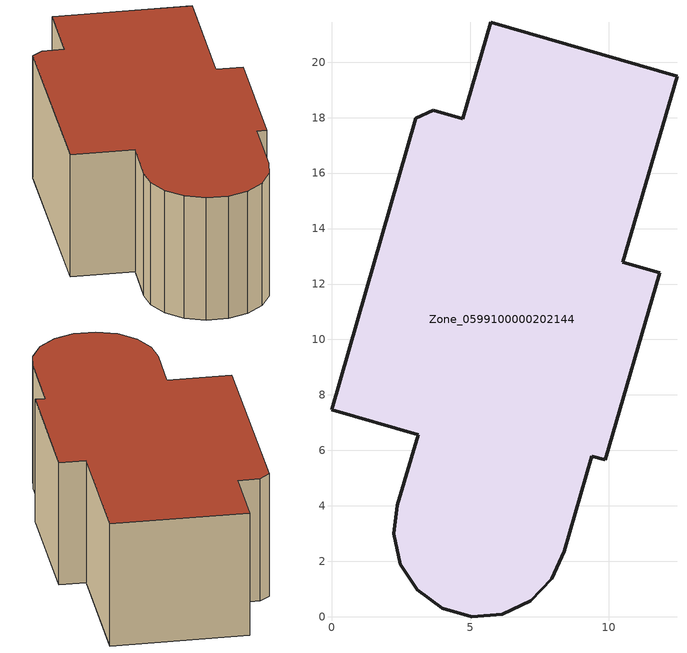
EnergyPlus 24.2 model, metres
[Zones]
Zone_0599100000202144
 floor ground (C_G): 10.51,12.78 11.83,12.4 9.88,5.66 9.39,5.79 8.4,2.37 7.94,1.38 7.18,0.57 6.16,0.09 5.06,0 3.99,0.31 3.1,0.97 2.48,1.9 2.25,2.99 2.37,4.02 3.13,6.56 0,7.46 3.04,17.98 3.67,18.26 4.74,17.96 5.75,21.44 12.46,19.5 z3.25
 wall outside (C_F): 2.48,1.9 3.1,0.97 3.99,0.31 5.06,0 6.16,0.09 7.18,0.57 7.94,1.38 8.4,2.37 9.39,5.79 9.88,5.66 11.83,12.4 10.51,12.78 12.46,19.5 5.75,21.44 4.74,17.96 3.67,18.26 3.04,17.98 0,7.46 3.13,6.56 2.37,4.02 2.25,2.99 2.48,1.9 z3.25:9.97
 roof outside (C_R): 3.67,18.26 3.04,17.98 0,7.46 3.13,6.56 2.37,4.02 2.25,2.99 2.48,1.9 3.1,0.97 3.99,0.31 5.06,0 6.16,0.09 7.18,0.57 7.94,1.38 8.4,2.37 9.39,5.79 9.88,5.66 11.83,12.4 10.51,12.78 12.46,19.5 5.75,21.44 4.74,17.96 z9.97
[BUILDING]
Pand.0599100000202144: North Axis=0; Terrain=City; Loads Convergence Tolerance Value=0.04; Temperature Convergence Tolerance Value=0.4; Solar Distribution=FullExterior; Maximum Number of Warmup Days=25; Minimum Number of Warmup Days=1
[Site:Location]
Rotterdam.The.Hague.AP_ZH_NLD Design_Conditions: Latitude=51.96; Longitude=4.45; Time Zone=1; Elevation=-4.5
[SITE:GROUNDTEMPERATURE:BUILDINGSURFACE]
18, 18, 18, 18, 18, 18, 18, 18, 18, 18, 18, 18
[MATERIAL] Thermal Absorptance=0.9; Solar Absorptance=0.7; Visible Absorptance=0.7
Name | Roughness | Thickness | Conductivity | Density | Specific Heat
G.D.1965 | MediumSmooth | 0.15 | 1 | 540 | 1210
F.D.1965 | Rough | 0.3 | 0.857143 | 1920 | 840
R.D.1965 | MediumRough | 0.2 | 0.08 | 1500 | 1000
[CONSTRUCTION]
C_G: G.D.1965
C_F: F.D.1965
C_R: R.D.1965
[ZONE]
Zone_0599100000202144: Type=1; Multiplier=1; Ceiling Height=Autocalculate; Volume=Autocalculate; Floor Area=autocalculate; Part of Total Floor Area=Yes
[ZONEINFILTRATION:DESIGNFLOWRATE]
Infil_Zone_0599100000202144: Zone or ZoneList or Space or SpaceList=Zone_0599100000202144; Schedule=AlwaysOn; Design Flow Rate Calculation Method=Flow/Area; Flow Rate per Floor Area=0.0042; Constant Term Coefficient=1; Temperature Term Coefficient=0; Velocity Term Coefficient=0; Velocity Squared Term Coefficient=0
[HVACTEMPLATE:ZONE:IDEALLOADSAIRSYSTEM]
Zone_0599100000202144: Maximum Heating Supply Air Temperature=50; Minimum Cooling Supply Air Temperature=13; Maximum Heating Supply Air Humidity Ratio=0.0156; Minimum Cooling Supply Air Humidity Ratio=0.0077; Heating Limit=NoLimit; Cooling Limit=NoLimit; Dehumidification Control Type=ConstantSensibleHeatRatio; Cooling Sensible Heat Ratio=0.7; Dehumidification Setpoint=60; Humidification Control Type=None; Humidification Setpoint=30; Outdoor Air Method=None; Outdoor Air Flow Rate per Person=0.00944; Outdoor Air Flow Rate per Zone Floor Area=0; Outdoor Air Flow Rate per Zone=0; Demand Controlled Ventilation Type=None; Outdoor Air Economizer Type=NoEconomizer; Heat Recovery Type=None; Sensible Heat Recovery Effectiveness=0.7; Latent Heat Recovery Effectiveness=0.65
[ZONECONTROL:THERMOSTAT]
ThermostatControl_Zone_0599100000202144: Zone or ZoneList=Zone_0599100000202144; Control Type Schedule=DualSetpointControlType; Control 1=Thermostat_Zone_0599100000202144; Temperature Difference Between Cutout And Setpoint=0
[THERMOSTATSETPOINT:DUALSETPOINT]
Thermostat_Zone_0599100000202144: Heating Setpoint Temperature Schedule=HeatingSetpoint_Zone_0599100000202144; Cooling Setpoint Temperature Schedule=CoolingSetpoint_Zone_0599100000202144
[SCHEDULE:COMPACT]
HeatingSetpoint_Zone_0599100000202144: Through: 12/31, For: AllDays, Until: 24:00, 21
CoolingSetpoint_Zone_0599100000202144: Through: 12/31, For: AllDays, Until: 24:00, 24
DualSetpointControlType: Through: 12/31, For: AllDays, Until: 24:00, 4
AlwaysOn: Through: 12/31, For: AllDays, Until: 24:00, 1
